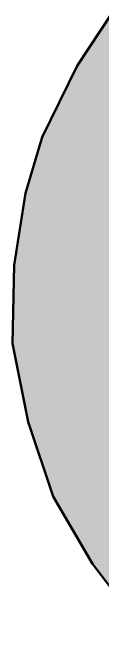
# Model space of a CAD drawing. Extents: x 0 to 420, y 0 to 297.
# Drawn here: x 311.446 to 311.85, y 38.695 to 41.549 of the extents above; entities that cross this region are included whole.
import ezdxf

# ---------------------------------------------------------------- set-up
doc = ezdxf.new("R2010")
doc.units = 0

msp = doc.modelspace()

# ---------------------------------------------------------------- linework, layer by layer
at = {"color": 152, "lineweight": 50}
msp.add_lwpolyline([(311.8939, 41.5485), (311.7362, 41.3092), (311.5785, 40.9879), (311.5028, 40.7359), (311.4521, 40.4114), (311.4457, 40.0586), (311.5151, 39.7058), (311.6285, 39.3689), (311.8051, 39.0666), (312.089, 38.6949)], dxfattribs=at)
at = {"color": 152, "lineweight": 5}
for points in [[(311.7362, 41.3092), (311.8051, 39.0666), (311.8939, 41.5485), (312.089, 38.6949)], [(311.5785, 40.9879), (311.6285, 39.3689), (311.7362, 41.3092), (311.8051, 39.0666)], [(311.5028, 40.7359), (311.5151, 39.7058), (311.5785, 40.9879), (311.6285, 39.3689)], [(311.4521, 40.4114), (311.4457, 40.0586), (311.5028, 40.7359), (311.5151, 39.7058)]]:
    msp.add_solid(points, dxfattribs=at)

doc.saveas('drawing.dxf')
